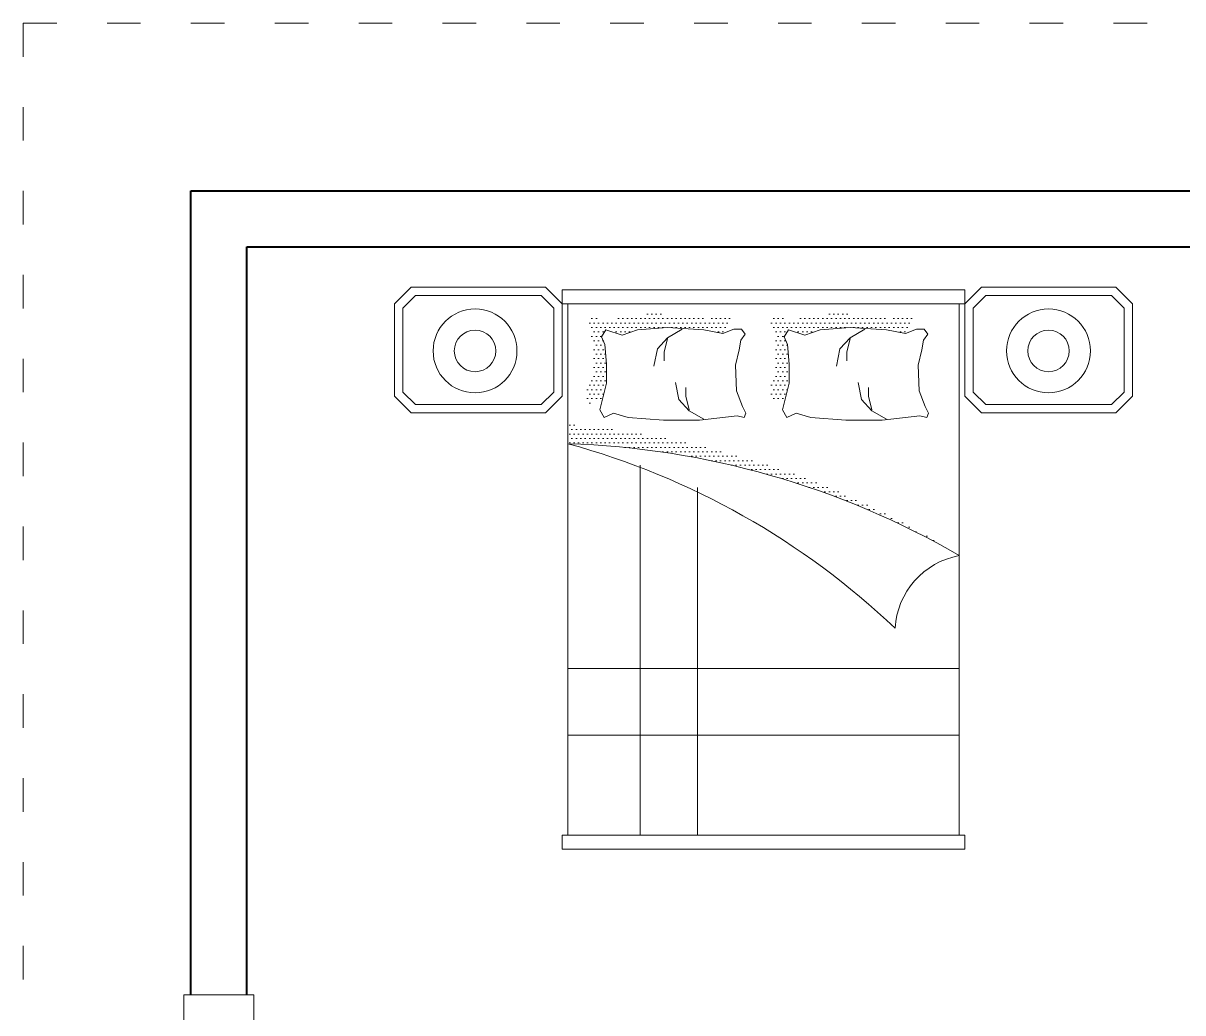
# Model space of a CAD drawing. Header units: millimetres. Extents: x 1551 to 1744, y 1536 to 1676.
# Drawn here: x 1573.284 to 1577.431, y 1582.816 to 1586.355 of the extents above; entities that cross this region are included whole.
import ezdxf

# ---------------------------------------------------------------- set-up
doc = ezdxf.new("R2010")
doc.units = ezdxf.units.MM
doc.linetypes.add('ACAD_ISO03W100', pattern=[30, 12, -18])
doc.layers.add('01_Gruesa', color=7, linetype='Continuous', lineweight=40)
doc.layers.add('03_Fina', color=7, linetype='Continuous', lineweight=9)
pattern_1 = [(360, (1402.454903, 1708.13903), (0.0079375, -0.015875), [0, -0.015875])]

msp = doc.modelspace()

# ---------------------------------------------------------------- hatches: boundary and pattern name
at = {"layer": '03_Fina', "lineweight": 9, "true_color": 0x939598}
h = msp.add_hatch(dxfattribs=at)
h.set_pattern_fill('DOTS', color=252, scale=0.01, angle=180, style=0)
h.set_pattern_definition(pattern_1)
h.paths.add_polyline_path([(1575.8156, 1585.2925), (1575.8033, 1585.3109), (1575.7756, 1585.3109), (1575.7357, 1585.2955), (1575.668, 1585.3078), (1575.5388, 1585.317), (1575.4311, 1585.3078), (1575.3757, 1585.2894), (1575.3173, 1585.3078), (1575.3019, 1585.2832), (1575.3142, 1585.2556), (1575.3204, 1585.1849), (1575.3204, 1585.1173), (1575.305, 1585.0558), (1575.2958, 1585.022), (1575.3111, 1584.9943), (1575.345, 1585.0097), (1575.3551, 1585.0067), (1575.3703, 1585.0674), (1575.3703, 1585.135), (1575.3641, 1585.2057), (1575.3518, 1585.2334), (1575.3672, 1585.258), (1575.4257, 1585.2395), (1575.481, 1585.258), (1575.5887, 1585.2672), (1575.7179, 1585.258), (1575.7856, 1585.2457), (1575.7964, 1585.2498), (1575.8003, 1585.2709)])
h.paths.add_polyline_path([(1576.4689, 1585.2925), (1576.4566, 1585.3109), (1576.4289, 1585.3109), (1576.3889, 1585.2955), (1576.3213, 1585.3078), (1576.1921, 1585.317), (1576.0844, 1585.3078), (1576.029, 1585.2894), (1575.9706, 1585.3078), (1575.9552, 1585.2832), (1575.9675, 1585.2556), (1575.9737, 1585.1849), (1575.9737, 1585.1173), (1575.9583, 1585.0558), (1575.9491, 1585.022), (1575.9644, 1584.9943), (1575.9983, 1585.0097), (1576.0084, 1585.0067), (1576.0236, 1585.0674), (1576.0236, 1585.135), (1576.0174, 1585.2057), (1576.0051, 1585.2334), (1576.0205, 1585.258), (1576.079, 1585.2395), (1576.1343, 1585.258), (1576.242, 1585.2672), (1576.3712, 1585.258), (1576.4389, 1585.2457), (1576.4497, 1585.2498), (1576.4535, 1585.2709)])
h = msp.add_hatch(dxfattribs=at)
h.set_pattern_fill('DOTS', color=252, scale=0.01, angle=180, style=0)
h.set_pattern_definition(pattern_1)
edge = h.paths.add_edge_path()
edge.add_line((1575.2318, 1584.9196), (1575.2318, 1584.851))
edge.add_ellipse((1575.1396, 1581.8781), major_axis=(-2.1032, 2.1032), ratio=1, start_angle=284.8866, end_angle=313.2226, ccw=False)
edge.add_ellipse((1574.9904, 1581.8725), major_axis=(-2.1613, 2.1613), ratio=1, start_angle=-77.4802, end_angle=-49.5301)

# ---------------------------------------------------------------- linework, layer by layer
at = {"layer": '01_Gruesa', "color": 5}
for p, q in [((1573.8835, 1582.8799), (1573.8835, 1585.7549)), ((1573.8835, 1585.7549), (1582.0835, 1585.7549)), ((1574.0835, 1582.8799), (1574.0835, 1585.5549)), ((1574.0835, 1585.5549), (1579.2835, 1585.5549))]:
    msp.add_line(p, q, dxfattribs=at)
at = {"layer": '01_Gruesa', "color": 244, "lineweight": 9, "true_color": 0x991b1e}
msp.add_lwpolyline([(1573.8585, 1582.8799), (1573.8585, 1582.6299), (1574.1085, 1582.6299), (1574.1085, 1582.8799)], close=True, dxfattribs=at)
at = {"layer": '03_Fina', "linetype": 'ACAD_ISO03W100', "ltscale": 0.01}
for q in [(1573.2835, 1566.1549), (1582.6835, 1586.3549)]:
    msp.add_line((1573.2835, 1586.3549), q, dxfattribs=at)
at = {"layer": '03_Fina', "color": 252, "lineweight": 9, "true_color": 0x939598}
for p, q in [((1576.6518, 1585.401), (1575.2118, 1585.401)), ((1575.2118, 1585.351), (1575.2118, 1585.401)), ((1576.6518, 1585.401), (1576.6518, 1585.351)), ((1576.6518, 1585.351), (1575.2118, 1585.351)), ((1575.2318, 1583.451), (1575.2318, 1585.351)), ((1576.6318, 1585.351), (1576.6318, 1583.451)), ((1575.4898, 1583.451), (1575.4898, 1584.7738)), ((1575.695, 1583.451), (1575.695, 1584.6945)), ((1576.6318, 1584.047), (1575.2318, 1584.047)), ((1576.6318, 1583.8086), (1575.2318, 1583.8086)), ((1576.6518, 1583.451), (1575.2118, 1583.451)), ((1575.2118, 1583.401), (1575.2118, 1583.451)), ((1576.6518, 1583.451), (1576.6518, 1583.401)), ((1576.6518, 1583.401), (1575.2118, 1583.401))]:
    msp.add_line(p, q, dxfattribs=at)
for points in [[(1574.6718, 1584.961), (1575.1518, 1584.961), (1575.2118, 1585.021), (1575.2118, 1585.351), (1575.1518, 1585.411), (1574.6718, 1585.411), (1574.6118, 1585.351), (1574.6118, 1585.021)], [(1574.6868, 1584.991), (1575.1368, 1584.991), (1575.1818, 1585.036), (1575.1818, 1585.336), (1575.1368, 1585.381), (1574.6868, 1585.381), (1574.6418, 1585.336), (1574.6418, 1585.036)], [(1576.7118, 1584.961), (1577.1918, 1584.961), (1577.2518, 1585.021), (1577.2518, 1585.351), (1577.1918, 1585.411), (1576.7118, 1585.411), (1576.6518, 1585.351), (1576.6518, 1585.021)], [(1576.7268, 1584.991), (1577.1768, 1584.991), (1577.2218, 1585.036), (1577.2218, 1585.336), (1577.1768, 1585.381), (1576.7268, 1585.381), (1576.6818, 1585.336), (1576.6818, 1585.036)]]:
    msp.add_lwpolyline(points, close=True, dxfattribs=at)
for points in [[(1575.4257, 1585.2395), (1575.3672, 1585.258), (1575.3518, 1585.2334), (1575.3641, 1585.2057), (1575.3703, 1585.135), (1575.3703, 1585.0674), (1575.3549, 1585.0059), (1575.3457, 1584.9721), (1575.3611, 1584.9445), (1575.3949, 1584.9598), (1575.4472, 1584.9445), (1575.5733, 1584.9352), (1575.7025, 1584.9352), (1575.8379, 1584.9506), (1575.8625, 1584.9445), (1575.8686, 1584.9598), (1575.8563, 1584.9844), (1575.8348, 1585.0397), (1575.8317, 1585.1319), (1575.844, 1585.1873), (1575.8502, 1585.2211), (1575.8656, 1585.2426), (1575.8533, 1585.261), (1575.8256, 1585.261), (1575.7856, 1585.2457), (1575.7179, 1585.258), (1575.5887, 1585.2672), (1575.481, 1585.258), (1575.4257, 1585.2395)], [(1575.641, 1585.261), (1575.5887, 1585.2303), (1575.5518, 1585.1903), (1575.5395, 1585.1289)], [(1576.079, 1585.2395), (1576.0205, 1585.258), (1576.0051, 1585.2334), (1576.0174, 1585.2057), (1576.0236, 1585.135), (1576.0236, 1585.0674), (1576.0082, 1585.0059), (1575.999, 1584.9721), (1576.0144, 1584.9445), (1576.0482, 1584.9598), (1576.1005, 1584.9445), (1576.2266, 1584.9352), (1576.3558, 1584.9352), (1576.4912, 1584.9506), (1576.5158, 1584.9445), (1576.5219, 1584.9598), (1576.5096, 1584.9844), (1576.4881, 1585.0397), (1576.485, 1585.1319), (1576.4973, 1585.1873), (1576.5035, 1585.2211), (1576.5189, 1585.2426), (1576.5066, 1585.261), (1576.4789, 1585.261), (1576.4389, 1585.2457), (1576.3712, 1585.258), (1576.242, 1585.2672), (1576.1343, 1585.258), (1576.079, 1585.2395)], [(1576.2943, 1585.261), (1576.242, 1585.2303), (1576.2051, 1585.1903), (1576.1928, 1585.1289)], [(1575.5887, 1585.2272), (1575.5764, 1585.178), (1575.5764, 1585.1473)], [(1576.242, 1585.2272), (1576.2297, 1585.178), (1576.2297, 1585.1473)], [(1575.7179, 1584.9383), (1575.6656, 1584.969), (1575.6287, 1585.009), (1575.6164, 1585.0705)], [(1575.6656, 1584.9721), (1575.6533, 1585.0213), (1575.6533, 1585.052)], [(1576.3712, 1584.9383), (1576.3189, 1584.969), (1576.282, 1585.009), (1576.2697, 1585.0705)], [(1576.3189, 1584.9721), (1576.3066, 1585.0213), (1576.3066, 1585.052)]]:
    msp.add_lwpolyline(points, dxfattribs=at)
for centre, radius in [((1574.8998, 1585.183), 0.15), ((1576.951, 1585.183), 0.15), ((1574.8998, 1585.183), 0.0743), ((1576.951, 1585.183), 0.0743)]:
    msp.add_circle(centre, radius, dxfattribs=at)
for centre, radius, start, end in [((1575.1396, 1581.8781), 2.9743, 59.8866, 88.2226), ((1574.5073, 1582.1985), 2.7497, 46.4367, 74.7234), ((1576.6822, 1584.1752), 0.2804, 100.3543, 176.7862)]:
    msp.add_arc(centre, radius, start, end, dxfattribs=at)

doc.saveas('drawing.dxf')
